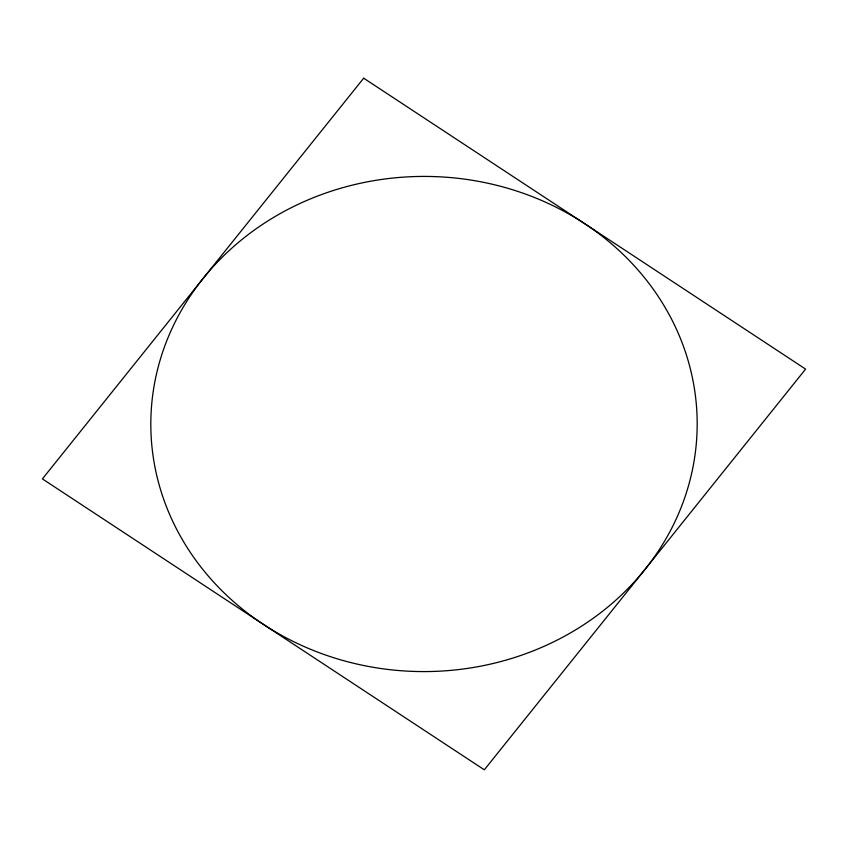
<?xml version="1.0" encoding="UTF-8"?>
<svg xmlns="http://www.w3.org/2000/svg" width="848" height="848" viewBox="0 0 848 848"><rect width="100%" height="100%" fill="white"/><g stroke="black" fill="none" stroke-linecap="round" stroke-linejoin="round"><path stroke-width="1.27" d="M363.686 78.186L42.4 478.897L484.314 769.814L805.6 369.103L363.686 78.186M280.317 634.664A273.183 247.584 -0.2 0 0 697.056 431.314A273.183 247.584 -0.2 0 0 294.627 206.022A273.183 247.584 -0.2 0 0 280.317 634.664"/></g></svg>
